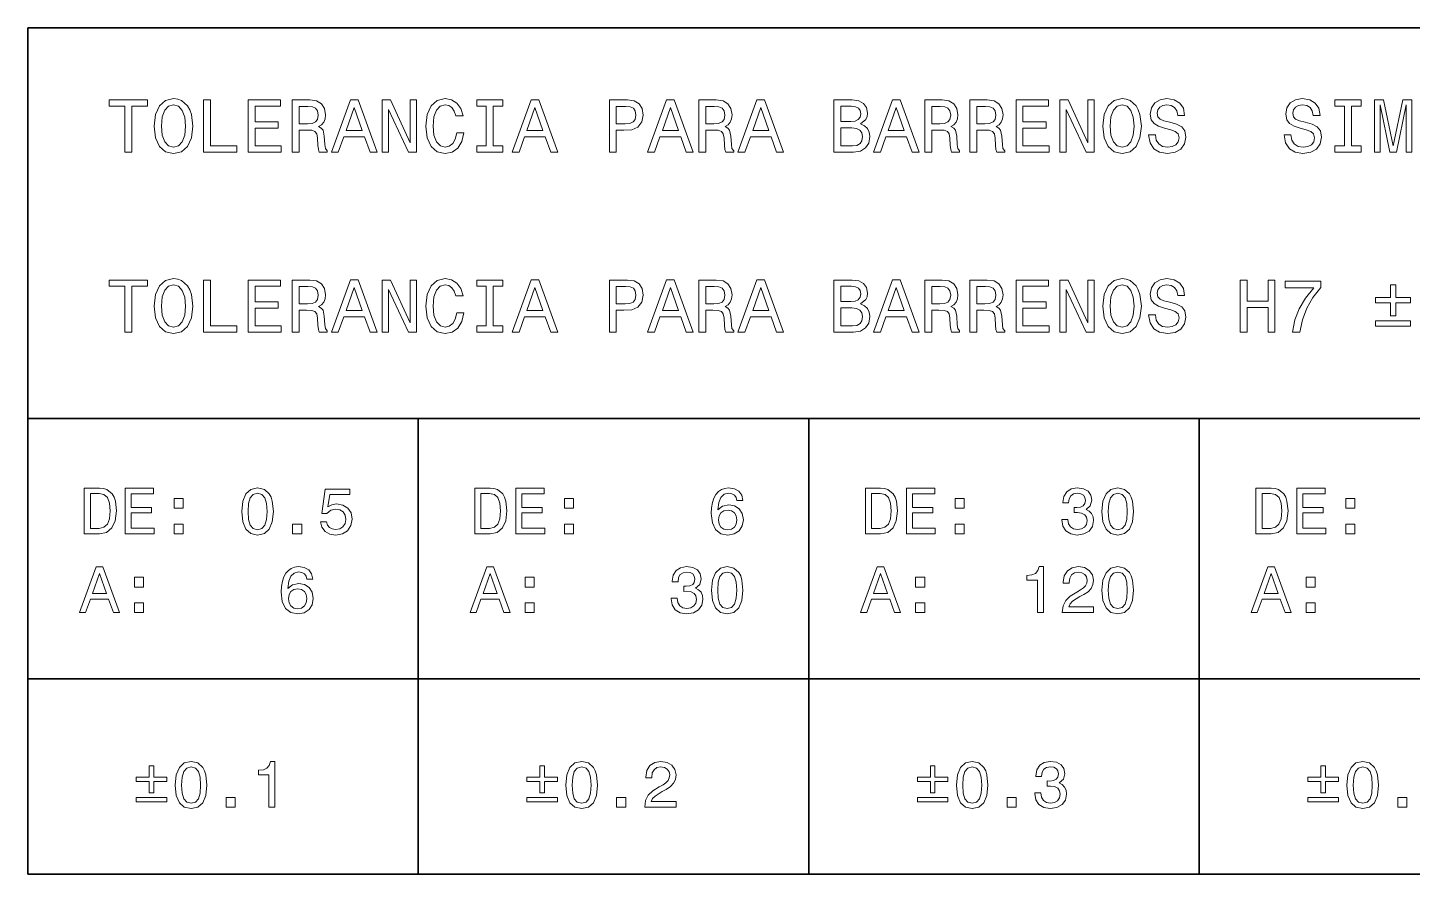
# Model space of a CAD drawing. Extents: x 14 to 2196, y -1968 to 1826.
# Drawn here: x 1915.1 to 2021.5, y -118.4 to -53.4 of the extents above; entities that cross this region are included whole.
import ezdxf

# ---------------------------------------------------------------- set-up
doc = ezdxf.new("R2010")
doc.units = 0

msp = doc.modelspace()

# ---------------------------------------------------------------- linework, layer by layer
at = {"color": 7, "lineweight": 35}
for p, q in [((2135.11792, -53.398254), (1915.11792, -53.398254)), ((1915.11792, -53.398254), (1915.11792, -118.398254)), ((1915.11792, -83.398254), (2135.11792, -83.398254)), ((1945.11792, -83.398254), (1945.11792, -118.398254)), ((1975.11792, -83.398254), (1975.11792, -118.398254)), ((2005.11792, -83.398254), (2005.11792, -118.398254)), ((1915.11792, -103.398254), (2135.11792, -103.398254)), ((1915.11792, -118.398254), (2135.11792, -118.398254))]:
    msp.add_line(p, q, dxfattribs=at)
at = {"color": 7, "lineweight": 13}
for points in [[(1922.587646, -62.948685), (1923.11792, -62.948685), (1923.11792, -59.432835), (1924.328247, -59.432835), (1924.328247, -58.948685), (1921.371582, -58.948685), (1921.371582, -59.432835), (1922.587646, -59.432835)], [(1924.841309, -60.948685), (1924.945068, -61.84782), (1925.244751, -62.510643), (1925.711548, -62.919865), (1926.32251, -63.058193), (1926.927734, -62.919865), (1927.400391, -62.510643), (1927.694336, -61.84782), (1927.803833, -60.948685), (1927.694336, -60.055313), (1927.567505, -59.6922), (1927.400391, -59.39249), (1926.927734, -58.983269), (1926.639526, -58.87952), (1926.32251, -58.839176), (1925.705811, -58.983269), (1925.239014, -59.386726), (1924.945068, -60.049549)], [(1925.394531, -60.948685), (1925.458008, -60.251278), (1925.648193, -59.738312), (1925.942139, -59.427071), (1926.32251, -59.317562), (1926.697144, -59.427071), (1926.991089, -59.744072), (1927.181274, -60.257042), (1927.250488, -60.948685), (1927.181274, -61.646091), (1926.991089, -62.159058), (1926.697144, -62.470299), (1926.32251, -62.574043), (1925.942139, -62.470299), (1925.648193, -62.159058), (1925.458008, -61.651855)], [(1928.622192, -62.948685), (1931.192871, -62.948685), (1931.192871, -62.464535), (1929.152466, -62.464535), (1929.152466, -58.948685), (1928.622192, -58.948685)], [(1932.051636, -62.948685), (1934.587646, -62.948685), (1934.587646, -62.464535), (1932.581909, -62.464535), (1932.581909, -61.110069), (1934.368652, -61.110069), (1934.368652, -60.631683), (1932.581909, -60.631683), (1932.581909, -59.432835), (1934.541504, -59.432835), (1934.541504, -58.948685), (1932.051636, -58.948685)], [(1935.446411, -62.948685), (1935.982422, -62.948685), (1935.982422, -61.259926), (1936.530029, -61.259926), (1936.933472, -61.277214), (1937.187134, -61.357906), (1937.325439, -61.548107), (1937.383057, -61.888165), (1937.411865, -62.406898), (1937.446411, -62.746956), (1937.515625, -62.948685), (1938.12085, -62.948685), (1938.12085, -62.839176), (1937.988281, -62.677792), (1937.942139, -62.378078), (1937.901733, -61.732548), (1937.803833, -61.254162), (1937.671265, -61.104305), (1937.463745, -60.994793), (1937.694336, -60.8507), (1937.855713, -60.648972), (1937.959473, -60.39537), (1937.994019, -60.089897), (1937.91333, -59.605743), (1937.682739, -59.242634), (1937.302368, -59.023613), (1936.783569, -58.948685), (1935.446411, -58.948685)], [(1936.633789, -59.438599), (1936.985352, -59.473179), (1937.233154, -59.582691), (1937.388794, -59.78442), (1937.440674, -60.101421), (1937.383057, -60.435715), (1937.227417, -60.637444), (1936.96228, -60.741192), (1936.599243, -60.770012), (1935.982422, -60.770012), (1935.982422, -59.438599)], [(1938.449341, -62.948685), (1938.979614, -62.948685), (1939.400391, -61.772892), (1940.996826, -61.772892), (1941.417603, -62.948685), (1941.959473, -62.948685), (1940.495483, -58.942921), (1939.907593, -58.942921)], [(1939.584839, -61.282978), (1940.201538, -59.519291), (1940.818237, -61.282978)], [(1942.357056, -62.948685), (1942.835449, -62.948685), (1942.835449, -59.669147), (1944.368652, -62.948685), (1944.985352, -62.948685), (1944.985352, -58.948685), (1944.501221, -58.948685), (1944.501221, -62.228222), (1942.985352, -58.948685), (1942.357056, -58.948685)], [(1948.074707, -61.461655), (1947.959473, -61.945805), (1947.769165, -62.291626), (1947.504028, -62.504879), (1947.192871, -62.574043), (1946.818237, -62.470299), (1946.524292, -62.159058), (1946.328247, -61.651855), (1946.264893, -60.948685), (1946.328247, -60.251278), (1946.518555, -59.738312), (1946.8125, -59.427071), (1947.192871, -59.317562), (1947.469482, -59.375198), (1947.705811, -59.536583), (1947.890259, -59.795948), (1948.01709, -60.153297), (1948.564575, -60.153297), (1948.391724, -59.605743), (1948.092041, -59.190758), (1947.682739, -58.931393), (1947.192871, -58.839176), (1946.581909, -58.983269), (1946.11499, -59.386726), (1945.815308, -60.049549), (1945.711548, -60.948685), (1945.815308, -61.84782), (1946.11499, -62.510643), (1946.581909, -62.919865), (1947.192871, -63.058193), (1947.728882, -62.948685), (1948.161133, -62.643208), (1948.466675, -62.141769), (1948.628052, -61.461655)], [(1950.345581, -62.464535), (1949.607788, -62.464535), (1949.607788, -62.948685), (1951.613647, -62.948685), (1951.613647, -62.464535), (1950.875854, -62.464535), (1950.875854, -59.432835), (1951.613647, -59.432835), (1951.613647, -58.948685), (1949.607788, -58.948685), (1949.607788, -59.432835), (1950.345581, -59.432835)], [(1952.328247, -62.948685), (1952.858521, -62.948685), (1953.279297, -61.772892), (1954.875854, -61.772892), (1955.296631, -62.948685), (1955.838379, -62.948685), (1954.37439, -58.942921), (1953.786499, -58.942921)], [(1953.463745, -61.282978), (1954.080444, -59.519291), (1954.697144, -61.282978)], [(1959.803833, -62.948685), (1960.334106, -62.948685), (1960.334106, -61.259926), (1960.921997, -61.259926), (1961.515625, -61.231106), (1961.988281, -61.029377), (1962.293701, -60.637444), (1962.397461, -60.101421), (1962.316772, -59.605743), (1962.086182, -59.242634), (1961.705811, -59.023613), (1961.187134, -58.948685), (1959.803833, -58.948685)], [(1961.042969, -59.438599), (1961.388794, -59.473179), (1961.642456, -59.582691), (1961.792236, -59.78442), (1961.844116, -60.101421), (1961.786499, -60.435715), (1961.630859, -60.637444), (1961.365723, -60.741192), (1961.002686, -60.770012), (1960.334106, -60.770012), (1960.334106, -59.438599)], [(1962.737549, -62.948685), (1963.267822, -62.948685), (1963.688477, -61.772892), (1965.285034, -61.772892), (1965.705811, -62.948685), (1966.247559, -62.948685), (1964.783569, -58.942921), (1964.195679, -58.942921)], [(1963.872925, -61.282978), (1964.489624, -59.519291), (1965.106445, -61.282978)], [(1966.674072, -62.948685), (1967.210083, -62.948685), (1967.210083, -61.259926), (1967.75769, -61.259926), (1968.161133, -61.277214), (1968.414795, -61.357906), (1968.553101, -61.548107), (1968.610718, -61.888165), (1968.639526, -62.406898), (1968.674072, -62.746956), (1968.743286, -62.948685), (1969.348511, -62.948685), (1969.348511, -62.839176), (1969.215942, -62.677792), (1969.1698, -62.378078), (1969.129395, -61.732548), (1969.031494, -61.254162), (1968.898926, -61.104305), (1968.691406, -60.994793), (1968.921997, -60.8507), (1969.083374, -60.648972), (1969.187134, -60.39537), (1969.22168, -60.089897), (1969.140991, -59.605743), (1968.9104, -59.242634), (1968.530029, -59.023613), (1968.01123, -58.948685), (1966.674072, -58.948685)], [(1967.86145, -59.438599), (1968.213013, -59.473179), (1968.460815, -59.582691), (1968.616455, -59.78442), (1968.668335, -60.101421), (1968.610718, -60.435715), (1968.455078, -60.637444), (1968.189941, -60.741192), (1967.826904, -60.770012), (1967.210083, -60.770012), (1967.210083, -59.438599)], [(1969.677002, -62.948685), (1970.207275, -62.948685), (1970.628052, -61.772892), (1972.224609, -61.772892), (1972.645264, -62.948685), (1973.187134, -62.948685), (1971.723145, -58.942921), (1971.135254, -58.942921)], [(1970.8125, -61.282978), (1971.429199, -59.519291), (1972.045898, -61.282978)], [(1979.089111, -60.7873), (1979.492554, -60.453007), (1979.596313, -60.228222), (1979.630859, -59.951569), (1979.555908, -59.519291), (1979.331177, -59.20805), (1978.968018, -59.017849), (1978.460815, -58.948685), (1977.037231, -58.948685), (1977.037231, -62.948685), (1978.541504, -62.948685), (1979.077637, -62.867992), (1979.47522, -62.631683), (1979.723145, -62.257042), (1979.80957, -61.749836), (1979.75769, -61.409779), (1979.619385, -61.127357), (1979.394531, -60.919865)], [(1978.351318, -60.608627), (1977.567505, -60.608627), (1977.567505, -59.427071), (1978.397461, -59.427071), (1978.70874, -59.461655), (1978.927734, -59.565399), (1979.060303, -59.744072), (1979.106445, -60.009205), (1979.054565, -60.274334), (1978.916138, -60.458771), (1978.679932, -60.574043)], [(1980.086182, -62.948685), (1980.616455, -62.948685), (1981.037231, -61.772892), (1982.633789, -61.772892), (1983.054565, -62.948685), (1983.596313, -62.948685), (1982.132324, -58.942921), (1981.544434, -58.942921)], [(1981.22168, -61.282978), (1981.838379, -59.519291), (1982.455078, -61.282978)], [(1984.022827, -62.948685), (1984.558838, -62.948685), (1984.558838, -61.259926), (1985.106445, -61.259926), (1985.509888, -61.277214), (1985.763428, -61.357906), (1985.901733, -61.548107), (1985.959473, -61.888165), (1985.988281, -62.406898), (1986.022827, -62.746956), (1986.092041, -62.948685), (1986.697144, -62.948685), (1986.697144, -62.839176), (1986.564575, -62.677792), (1986.518555, -62.378078), (1986.478149, -61.732548), (1986.380127, -61.254162), (1986.247559, -61.104305), (1986.040161, -60.994793), (1986.27063, -60.8507), (1986.432007, -60.648972), (1986.535767, -60.39537), (1986.570312, -60.089897), (1986.489746, -59.605743), (1986.259155, -59.242634), (1985.878784, -59.023613), (1985.359985, -58.948685), (1984.022827, -58.948685)], [(1985.210205, -59.438599), (1985.561768, -59.473179), (1985.80957, -59.582691), (1985.96521, -59.78442), (1986.01709, -60.101421), (1985.959473, -60.435715), (1985.803833, -60.637444), (1985.538696, -60.741192), (1985.175537, -60.770012), (1984.558838, -60.770012), (1984.558838, -59.438599)], [(1987.492554, -62.948685), (1988.028564, -62.948685), (1988.028564, -61.259926), (1988.576172, -61.259926), (1988.979614, -61.277214), (1989.233154, -61.357906), (1989.371582, -61.548107), (1989.429199, -61.888165), (1989.458008, -62.406898), (1989.492554, -62.746956), (1989.561768, -62.948685), (1990.16687, -62.948685), (1990.16687, -62.839176), (1990.034302, -62.677792), (1989.988281, -62.378078), (1989.947876, -61.732548), (1989.849854, -61.254162), (1989.717407, -61.104305), (1989.509888, -60.994793), (1989.740356, -60.8507), (1989.901733, -60.648972), (1990.005493, -60.39537), (1990.040161, -60.089897), (1989.959473, -59.605743), (1989.728882, -59.242634), (1989.348511, -59.023613), (1988.829712, -58.948685), (1987.492554, -58.948685)], [(1988.679932, -59.438599), (1989.031494, -59.473179), (1989.279297, -59.582691), (1989.434937, -59.78442), (1989.486816, -60.101421), (1989.429199, -60.435715), (1989.27356, -60.637444), (1989.008423, -60.741192), (1988.645264, -60.770012), (1988.028564, -60.770012), (1988.028564, -59.438599)], [(1991.037231, -62.948685), (1993.573242, -62.948685), (1993.573242, -62.464535), (1991.567505, -62.464535), (1991.567505, -61.110069), (1993.354248, -61.110069), (1993.354248, -60.631683), (1991.567505, -60.631683), (1991.567505, -59.432835), (1993.5271, -59.432835), (1993.5271, -58.948685), (1991.037231, -58.948685)], [(1994.403198, -62.948685), (1994.881592, -62.948685), (1994.881592, -59.669147), (1996.414795, -62.948685), (1997.031494, -62.948685), (1997.031494, -58.948685), (1996.547363, -58.948685), (1996.547363, -62.228222), (1995.031494, -58.948685), (1994.403198, -58.948685)], [(1997.705811, -60.948685), (1997.80957, -61.84782), (1998.109253, -62.510643), (1998.576172, -62.919865), (1999.187134, -63.058193), (1999.792236, -62.919865), (2000.264893, -62.510643), (2000.558838, -61.84782), (2000.668335, -60.948685), (2000.558838, -60.055313), (2000.432007, -59.6922), (2000.264893, -59.39249), (1999.792236, -58.983269), (1999.50415, -58.87952), (1999.187134, -58.839176), (1998.570435, -58.983269), (1998.103516, -59.386726), (1997.80957, -60.049549)], [(1998.259155, -60.948685), (1998.32251, -60.251278), (1998.512695, -59.738312), (1998.806641, -59.427071), (1999.187134, -59.317562), (1999.561768, -59.427071), (1999.855713, -59.744072), (2000.045898, -60.257042), (2000.11499, -60.948685), (2000.045898, -61.646091), (1999.855713, -62.159058), (1999.561768, -62.470299), (1999.187134, -62.574043), (1998.806641, -62.470299), (1998.512695, -62.159058), (1998.32251, -61.651855)], [(2001.746216, -61.628799), (2001.22168, -61.628799), (2001.336914, -62.23975), (2001.625122, -62.68932), (2002.06897, -62.960213), (2002.668335, -63.058193), (2003.261963, -62.965977), (2003.705811, -62.712372), (2003.988281, -62.314678), (2004.092041, -61.790184), (2004.005493, -61.317562), (2003.763428, -61.012085), (2003.371582, -60.810356), (2002.847046, -60.6605), (2002.397461, -60.550991), (2002.103516, -60.424191), (2001.936401, -60.23975), (2001.884521, -59.951569), (2001.936401, -59.6922), (2002.086182, -59.496235), (2002.316772, -59.36367), (2002.633789, -59.317562), (2002.956543, -59.375198), (2003.210205, -59.530819), (2003.377319, -59.790184), (2003.458008, -60.141769), (2003.982422, -60.141769), (2003.982422, -60.130241), (2003.890259, -59.588455), (2003.619385, -59.184998), (2003.192871, -58.931393), (2002.616455, -58.84494), (2002.097778, -58.931393), (2001.694336, -59.17347), (2001.434937, -59.548107), (2001.342773, -60.032257), (2001.417603, -60.464535), (2001.636719, -60.758484), (2001.982422, -60.954449), (2002.455078, -61.104305), (2002.921997, -61.23687), (2003.27356, -61.36367), (2003.486816, -61.548107), (2003.561768, -61.84782), (2003.492554, -62.153297), (2003.313843, -62.383842), (2003.042969, -62.527935), (2002.691406, -62.574043), (2002.299438, -62.510643), (2001.999756, -62.326206), (2001.80957, -62.026493)], [(2012.155396, -61.628799), (2011.630859, -61.628799), (2011.746216, -62.23975), (2012.034424, -62.68932), (2012.478149, -62.960213), (2013.077637, -63.058193), (2013.671265, -62.965977), (2014.11499, -62.712372), (2014.397461, -62.314678), (2014.501221, -61.790184), (2014.414795, -61.317562), (2014.172729, -61.012085), (2013.780762, -60.810356), (2013.256226, -60.6605), (2012.806641, -60.550991), (2012.512695, -60.424191), (2012.345581, -60.23975), (2012.293701, -59.951569), (2012.345581, -59.6922), (2012.495483, -59.496235), (2012.725952, -59.36367), (2013.042969, -59.317562), (2013.365723, -59.375198), (2013.619385, -59.530819), (2013.786499, -59.790184), (2013.867188, -60.141769), (2014.391724, -60.141769), (2014.391724, -60.130241), (2014.299438, -59.588455), (2014.028564, -59.184998), (2013.602051, -58.931393), (2013.025757, -58.84494), (2012.506958, -58.931393), (2012.103516, -59.17347), (2011.844116, -59.548107), (2011.751953, -60.032257), (2011.826904, -60.464535), (2012.045898, -60.758484), (2012.391724, -60.954449), (2012.86438, -61.104305), (2013.331177, -61.23687), (2013.682739, -61.36367), (2013.895996, -61.548107), (2013.970947, -61.84782), (2013.901855, -62.153297), (2013.723145, -62.383842), (2013.452271, -62.527935), (2013.100586, -62.574043), (2012.70874, -62.510643), (2012.409058, -62.326206), (2012.21875, -62.026493)], [(2016.27063, -62.464535), (2015.532959, -62.464535), (2015.532959, -62.948685), (2017.538696, -62.948685), (2017.538696, -62.464535), (2016.800903, -62.464535), (2016.800903, -59.432835), (2017.538696, -59.432835), (2017.538696, -58.948685), (2015.532959, -58.948685), (2015.532959, -59.432835), (2016.27063, -59.432835)], [(2018.564575, -62.948685), (2019.008423, -62.948685), (2019.008423, -59.317562), (2019.75769, -62.948685), (2020.253418, -62.948685), (2020.996948, -59.317562), (2020.996948, -62.948685), (2021.446411, -62.948685), (2021.446411, -58.948685), (2020.743286, -58.948685), (2020.005493, -62.476063), (2019.27356, -58.948685), (2018.564575, -58.948685)], [(1978.478149, -62.470299), (1977.567505, -62.470299), (1977.567505, -61.092777), (1978.42627, -61.092777), (1978.789429, -61.133121), (1979.048706, -61.254162), (1979.204346, -61.461655), (1979.256226, -61.761364), (1979.204346, -62.078369), (1979.060303, -62.297386), (1978.818237, -62.429955)], [(1922.587646, -76.770012), (1923.11792, -76.770012), (1923.11792, -73.254166), (1924.328247, -73.254166), (1924.328247, -72.770012), (1921.371582, -72.770012), (1921.371582, -73.254166), (1922.587646, -73.254166)], [(1924.841309, -74.770012), (1924.945068, -75.669144), (1925.244751, -76.33197), (1925.711548, -76.741196), (1926.32251, -76.879524), (1926.927734, -76.741196), (1927.400391, -76.33197), (1927.694336, -75.669144), (1927.803833, -74.770012), (1927.694336, -73.87664), (1927.567505, -73.513527), (1927.400391, -73.213814), (1926.927734, -72.804596), (1926.639526, -72.700851), (1926.32251, -72.6605), (1925.705811, -72.804596), (1925.239014, -73.208054), (1924.945068, -73.87088)], [(1925.394531, -74.770012), (1925.458008, -74.072609), (1925.648193, -73.559639), (1925.942139, -73.248398), (1926.32251, -73.138885), (1926.697144, -73.248398), (1926.991089, -73.565399), (1927.181274, -74.078369), (1927.250488, -74.770012), (1927.181274, -75.467415), (1926.991089, -75.980385), (1926.697144, -76.291626), (1926.32251, -76.39537), (1925.942139, -76.291626), (1925.648193, -75.980385), (1925.458008, -75.473183)], [(1928.622192, -76.770012), (1931.192871, -76.770012), (1931.192871, -76.285866), (1929.152466, -76.285866), (1929.152466, -72.770012), (1928.622192, -72.770012)], [(1932.051636, -76.770012), (1934.587646, -76.770012), (1934.587646, -76.285866), (1932.581909, -76.285866), (1932.581909, -74.931396), (1934.368652, -74.931396), (1934.368652, -74.453011), (1932.581909, -74.453011), (1932.581909, -73.254166), (1934.541504, -73.254166), (1934.541504, -72.770012), (1932.051636, -72.770012)], [(1935.446411, -76.770012), (1935.982422, -76.770012), (1935.982422, -75.081253), (1936.530029, -75.081253), (1936.933472, -75.098541), (1937.187134, -75.179237), (1937.325439, -75.369438), (1937.383057, -75.709496), (1937.411865, -76.228226), (1937.446411, -76.568283), (1937.515625, -76.770012), (1938.12085, -76.770012), (1938.12085, -76.6605), (1937.988281, -76.499115), (1937.942139, -76.199409), (1937.901733, -75.553871), (1937.803833, -75.075485), (1937.671265, -74.925629), (1937.463745, -74.816124), (1937.694336, -74.672028), (1937.855713, -74.470299), (1937.959473, -74.216698), (1937.994019, -73.911224), (1937.91333, -73.427071), (1937.682739, -73.063957), (1937.302368, -72.84494), (1936.783569, -72.770012), (1935.446411, -72.770012)], [(1936.633789, -73.259926), (1936.985352, -73.29451), (1937.233154, -73.404015), (1937.388794, -73.605743), (1937.440674, -73.922752), (1937.383057, -74.257042), (1937.227417, -74.458771), (1936.96228, -74.562515), (1936.599243, -74.591339), (1935.982422, -74.591339), (1935.982422, -73.259926)], [(1938.449341, -76.770012), (1938.979614, -76.770012), (1939.400391, -75.594223), (1940.996826, -75.594223), (1941.417603, -76.770012), (1941.959473, -76.770012), (1940.495483, -72.764252), (1939.907593, -72.764252)], [(1939.584839, -75.104309), (1940.201538, -73.340614), (1940.818237, -75.104309)], [(1942.357056, -76.770012), (1942.835449, -76.770012), (1942.835449, -73.490471), (1944.368652, -76.770012), (1944.985352, -76.770012), (1944.985352, -72.770012), (1944.501221, -72.770012), (1944.501221, -76.049553), (1942.985352, -72.770012), (1942.357056, -72.770012)], [(1948.074707, -75.282982), (1947.959473, -75.767128), (1947.769165, -76.112953), (1947.504028, -76.32621), (1947.192871, -76.39537), (1946.818237, -76.291626), (1946.524292, -75.980385), (1946.328247, -75.473183), (1946.264893, -74.770012), (1946.328247, -74.072609), (1946.518555, -73.559639), (1946.8125, -73.248398), (1947.192871, -73.138885), (1947.469482, -73.196526), (1947.705811, -73.35791), (1947.890259, -73.617271), (1948.01709, -73.974625), (1948.564575, -73.974625), (1948.391724, -73.427071), (1948.092041, -73.012085), (1947.682739, -72.752724), (1947.192871, -72.6605), (1946.581909, -72.804596), (1946.11499, -73.208054), (1945.815308, -73.87088), (1945.711548, -74.770012), (1945.815308, -75.669144), (1946.11499, -76.33197), (1946.581909, -76.741196), (1947.192871, -76.879524), (1947.728882, -76.770012), (1948.161133, -76.464539), (1948.466675, -75.963097), (1948.628052, -75.282982)], [(1950.345581, -76.285866), (1949.607788, -76.285866), (1949.607788, -76.770012), (1951.613647, -76.770012), (1951.613647, -76.285866), (1950.875854, -76.285866), (1950.875854, -73.254166), (1951.613647, -73.254166), (1951.613647, -72.770012), (1949.607788, -72.770012), (1949.607788, -73.254166), (1950.345581, -73.254166)], [(1952.328247, -76.770012), (1952.858521, -76.770012), (1953.279297, -75.594223), (1954.875854, -75.594223), (1955.296631, -76.770012), (1955.838379, -76.770012), (1954.37439, -72.764252), (1953.786499, -72.764252)], [(1953.463745, -75.104309), (1954.080444, -73.340614), (1954.697144, -75.104309)], [(1959.803833, -76.770012), (1960.334106, -76.770012), (1960.334106, -75.081253), (1960.921997, -75.081253), (1961.515625, -75.052429), (1961.988281, -74.8507), (1962.293701, -74.458771), (1962.397461, -73.922752), (1962.316772, -73.427071), (1962.086182, -73.063957), (1961.705811, -72.84494), (1961.187134, -72.770012), (1959.803833, -72.770012)], [(1961.042969, -73.259926), (1961.388794, -73.29451), (1961.642456, -73.404015), (1961.792236, -73.605743), (1961.844116, -73.922752), (1961.786499, -74.257042), (1961.630859, -74.458771), (1961.365723, -74.562515), (1961.002686, -74.591339), (1960.334106, -74.591339), (1960.334106, -73.259926)], [(1962.737549, -76.770012), (1963.267822, -76.770012), (1963.688477, -75.594223), (1965.285034, -75.594223), (1965.705811, -76.770012), (1966.247559, -76.770012), (1964.783569, -72.764252), (1964.195679, -72.764252)], [(1963.872925, -75.104309), (1964.489624, -73.340614), (1965.106445, -75.104309)], [(1966.674072, -76.770012), (1967.210083, -76.770012), (1967.210083, -75.081253), (1967.75769, -75.081253), (1968.161133, -75.098541), (1968.414795, -75.179237), (1968.553101, -75.369438), (1968.610718, -75.709496), (1968.639526, -76.228226), (1968.674072, -76.568283), (1968.743286, -76.770012), (1969.348511, -76.770012), (1969.348511, -76.6605), (1969.215942, -76.499115), (1969.1698, -76.199409), (1969.129395, -75.553871), (1969.031494, -75.075485), (1968.898926, -74.925629), (1968.691406, -74.816124), (1968.921997, -74.672028), (1969.083374, -74.470299), (1969.187134, -74.216698), (1969.22168, -73.911224), (1969.140991, -73.427071), (1968.9104, -73.063957), (1968.530029, -72.84494), (1968.01123, -72.770012), (1966.674072, -72.770012)], [(1967.86145, -73.259926), (1968.213013, -73.29451), (1968.460815, -73.404015), (1968.616455, -73.605743), (1968.668335, -73.922752), (1968.610718, -74.257042), (1968.455078, -74.458771), (1968.189941, -74.562515), (1967.826904, -74.591339), (1967.210083, -74.591339), (1967.210083, -73.259926)], [(1969.677002, -76.770012), (1970.207275, -76.770012), (1970.628052, -75.594223), (1972.224609, -75.594223), (1972.645264, -76.770012), (1973.187134, -76.770012), (1971.723145, -72.764252), (1971.135254, -72.764252)], [(1970.8125, -75.104309), (1971.429199, -73.340614), (1972.045898, -75.104309)], [(1979.089111, -74.608627), (1979.492554, -74.274338), (1979.596313, -74.049553), (1979.630859, -73.772896), (1979.555908, -73.340614), (1979.331177, -73.029381), (1978.968018, -72.839172), (1978.460815, -72.770012), (1977.037231, -72.770012), (1977.037231, -76.770012), (1978.541504, -76.770012), (1979.077637, -76.689323), (1979.47522, -76.453011), (1979.723145, -76.078369), (1979.80957, -75.571167), (1979.75769, -75.23111), (1979.619385, -74.948685), (1979.394531, -74.741196)], [(1978.351318, -74.429955), (1977.567505, -74.429955), (1977.567505, -73.248398), (1978.397461, -73.248398), (1978.70874, -73.282982), (1978.927734, -73.386726), (1979.060303, -73.565399), (1979.106445, -73.830528), (1979.054565, -74.095657), (1978.916138, -74.280098), (1978.679932, -74.39537)], [(1980.086182, -76.770012), (1980.616455, -76.770012), (1981.037231, -75.594223), (1982.633789, -75.594223), (1983.054565, -76.770012), (1983.596313, -76.770012), (1982.132324, -72.764252), (1981.544434, -72.764252)], [(1981.22168, -75.104309), (1981.838379, -73.340614), (1982.455078, -75.104309)], [(1984.022827, -76.770012), (1984.558838, -76.770012), (1984.558838, -75.081253), (1985.106445, -75.081253), (1985.509888, -75.098541), (1985.763428, -75.179237), (1985.901733, -75.369438), (1985.959473, -75.709496), (1985.988281, -76.228226), (1986.022827, -76.568283), (1986.092041, -76.770012), (1986.697144, -76.770012), (1986.697144, -76.6605), (1986.564575, -76.499115), (1986.518555, -76.199409), (1986.478149, -75.553871), (1986.380127, -75.075485), (1986.247559, -74.925629), (1986.040161, -74.816124), (1986.27063, -74.672028), (1986.432007, -74.470299), (1986.535767, -74.216698), (1986.570312, -73.911224), (1986.489746, -73.427071), (1986.259155, -73.063957), (1985.878784, -72.84494), (1985.359985, -72.770012), (1984.022827, -72.770012)], [(1985.210205, -73.259926), (1985.561768, -73.29451), (1985.80957, -73.404015), (1985.96521, -73.605743), (1986.01709, -73.922752), (1985.959473, -74.257042), (1985.803833, -74.458771), (1985.538696, -74.562515), (1985.175537, -74.591339), (1984.558838, -74.591339), (1984.558838, -73.259926)], [(1987.492554, -76.770012), (1988.028564, -76.770012), (1988.028564, -75.081253), (1988.576172, -75.081253), (1988.979614, -75.098541), (1989.233154, -75.179237), (1989.371582, -75.369438), (1989.429199, -75.709496), (1989.458008, -76.228226), (1989.492554, -76.568283), (1989.561768, -76.770012), (1990.16687, -76.770012), (1990.16687, -76.6605), (1990.034302, -76.499115), (1989.988281, -76.199409), (1989.947876, -75.553871), (1989.849854, -75.075485), (1989.717407, -74.925629), (1989.509888, -74.816124), (1989.740356, -74.672028), (1989.901733, -74.470299), (1990.005493, -74.216698), (1990.040161, -73.911224), (1989.959473, -73.427071), (1989.728882, -73.063957), (1989.348511, -72.84494), (1988.829712, -72.770012), (1987.492554, -72.770012)], [(1988.679932, -73.259926), (1989.031494, -73.29451), (1989.279297, -73.404015), (1989.434937, -73.605743), (1989.486816, -73.922752), (1989.429199, -74.257042), (1989.27356, -74.458771), (1989.008423, -74.562515), (1988.645264, -74.591339), (1988.028564, -74.591339), (1988.028564, -73.259926)], [(1991.037231, -76.770012), (1993.573242, -76.770012), (1993.573242, -76.285866), (1991.567505, -76.285866), (1991.567505, -74.931396), (1993.354248, -74.931396), (1993.354248, -74.453011), (1991.567505, -74.453011), (1991.567505, -73.254166), (1993.5271, -73.254166), (1993.5271, -72.770012), (1991.037231, -72.770012)], [(1994.403198, -76.770012), (1994.881592, -76.770012), (1994.881592, -73.490471), (1996.414795, -76.770012), (1997.031494, -76.770012), (1997.031494, -72.770012), (1996.547363, -72.770012), (1996.547363, -76.049553), (1995.031494, -72.770012), (1994.403198, -72.770012)], [(1997.705811, -74.770012), (1997.80957, -75.669144), (1998.109253, -76.33197), (1998.576172, -76.741196), (1999.187134, -76.879524), (1999.792236, -76.741196), (2000.264893, -76.33197), (2000.558838, -75.669144), (2000.668335, -74.770012), (2000.558838, -73.87664), (2000.432007, -73.513527), (2000.264893, -73.213814), (1999.792236, -72.804596), (1999.50415, -72.700851), (1999.187134, -72.6605), (1998.570435, -72.804596), (1998.103516, -73.208054), (1997.80957, -73.87088)], [(1998.259155, -74.770012), (1998.32251, -74.072609), (1998.512695, -73.559639), (1998.806641, -73.248398), (1999.187134, -73.138885), (1999.561768, -73.248398), (1999.855713, -73.565399), (2000.045898, -74.078369), (2000.11499, -74.770012), (2000.045898, -75.467415), (1999.855713, -75.980385), (1999.561768, -76.291626), (1999.187134, -76.39537), (1998.806641, -76.291626), (1998.512695, -75.980385), (1998.32251, -75.473183)], [(2001.746216, -75.450127), (2001.22168, -75.450127), (2001.336914, -76.061081), (2001.625122, -76.510643), (2002.06897, -76.78154), (2002.668335, -76.879524), (2003.261963, -76.7873), (2003.705811, -76.533699), (2003.988281, -76.136009), (2004.092041, -75.611511), (2004.005493, -75.138885), (2003.763428, -74.833412), (2003.371582, -74.631683), (2002.847046, -74.481827), (2002.397461, -74.372314), (2002.103516, -74.245514), (2001.936401, -74.061081), (2001.884521, -73.772896), (2001.936401, -73.513527), (2002.086182, -73.317566), (2002.316772, -73.184998), (2002.633789, -73.138885), (2002.956543, -73.196526), (2003.210205, -73.352142), (2003.377319, -73.611511), (2003.458008, -73.963097), (2003.982422, -73.963097), (2003.982422, -73.951569), (2003.890259, -73.409782), (2003.619385, -73.006325), (2003.192871, -72.752724), (2002.616455, -72.666267), (2002.097778, -72.752724), (2001.694336, -72.994797), (2001.434937, -73.369438), (2001.342773, -73.853584), (2001.417603, -74.285866), (2001.636719, -74.579811), (2001.982422, -74.775772), (2002.455078, -74.925629), (2002.921997, -75.058197), (2003.27356, -75.184998), (2003.486816, -75.369438), (2003.561768, -75.669144), (2003.492554, -75.974625), (2003.313843, -76.20517), (2003.042969, -76.349266), (2002.691406, -76.39537), (2002.299438, -76.33197), (2001.999756, -76.147537), (2001.80957, -75.847824)], [(2008.259155, -76.770012), (2008.795166, -76.770012), (2008.795166, -74.891052), (2010.397461, -74.891052), (2010.397461, -76.770012), (2010.927734, -76.770012), (2010.927734, -72.770012), (2010.397461, -72.770012), (2010.397461, -74.401138), (2008.795166, -74.401138), (2008.795166, -72.770012), (2008.259155, -72.770012)], [(2012.264893, -76.770012), (2012.847046, -76.770012), (2013.037231, -75.819), (2013.371582, -74.931396), (2013.844116, -74.107185), (2014.460938, -73.334854), (2014.460938, -72.856468), (2011.717407, -72.856468), (2011.717407, -73.380966), (2013.907593, -73.380966), (2013.27356, -74.159058), (2012.795166, -74.971741), (2012.460938, -75.836296)], [(2019.803833, -75.513527), (2020.201538, -75.513527), (2020.201538, -74.516411), (2021.342773, -74.516411), (2021.342773, -74.124481), (2020.201538, -74.124481), (2020.201538, -73.133125), (2019.803833, -73.133125), (2019.803833, -74.124481), (2018.662598, -74.124481), (2018.662598, -74.516411), (2019.803833, -74.516411)], [(1978.478149, -76.291626), (1977.567505, -76.291626), (1977.567505, -74.914101), (1978.42627, -74.914101), (1978.789429, -74.954453), (1979.048706, -75.075485), (1979.204346, -75.282982), (1979.256226, -75.582695), (1979.204346, -75.899696), (1979.060303, -76.118713), (1978.818237, -76.251282)], [(2018.662598, -75.905457), (2018.662598, -76.303154), (2021.342773, -76.303154), (2021.342773, -75.905457)], [(1920.630859, -88.754883), (1919.465942, -88.754883), (1919.465942, -92.254883), (1920.630859, -92.254883), (1921.180542, -92.143929), (1921.589111, -91.806038), (1921.841309, -91.256325), (1921.932007, -90.504883), (1921.851318, -89.738312), (1921.750488, -89.435715), (1921.609253, -89.193642), (1921.200806, -88.865837), (1920.933472, -88.785141)], [(1920.595581, -89.17347), (1920.978882, -89.249123), (1921.241089, -89.48111), (1921.397461, -89.894653), (1921.447876, -90.504883), (1921.392456, -91.09494), (1921.236084, -91.508484), (1920.96875, -91.7556), (1920.595581, -91.836296), (1919.934937, -91.836296), (1919.934937, -89.17347)], [(1922.612915, -92.254883), (1924.831909, -92.254883), (1924.831909, -91.831253), (1923.076904, -91.831253), (1923.076904, -90.646095), (1924.640259, -90.646095), (1924.640259, -90.227509), (1923.076904, -90.227509), (1923.076904, -89.178513), (1924.791504, -89.178513), (1924.791504, -88.754883), (1922.612915, -88.754883)], [(1931.564575, -90.545227), (1931.640259, -91.337013), (1931.877319, -91.901855), (1932.255493, -92.244797), (1932.780029, -92.355751), (1933.299438, -92.244797), (1933.677734, -91.901855), (1933.909668, -91.337013), (1933.990356, -90.545227), (1933.909668, -89.758484), (1933.813843, -89.445808), (1933.677734, -89.188599), (1933.299438, -88.845657), (1932.780029, -88.729668), (1932.255493, -88.845657), (1931.877319, -89.193642), (1931.640259, -89.758484)], [(1932.048706, -90.545227), (1932.089111, -89.934998), (1932.21521, -89.496239), (1932.442139, -89.239029), (1932.780029, -89.148254), (1933.112915, -89.239029), (1933.339844, -89.496239), (1933.465942, -89.934998), (1933.506226, -90.545227), (1933.465942, -91.1605), (1933.339844, -91.599266), (1933.112915, -91.856468), (1932.780029, -91.9422), (1932.442139, -91.856468), (1932.21521, -91.599266), (1932.089111, -91.1605)], [(1937.601318, -91.342056), (1937.71228, -91.7556), (1937.959473, -92.078369), (1938.32251, -92.280098), (1938.786499, -92.355751), (1939.295898, -92.264969), (1939.694336, -92.017853), (1939.946411, -91.624481), (1940.042236, -91.120155), (1939.956543, -90.651138), (1939.714478, -90.282982), (1939.336182, -90.045952), (1938.847046, -89.960213), (1938.46875, -90.020737), (1938.17627, -90.187157), (1938.317505, -89.24408), (1939.850586, -89.24408), (1939.850586, -88.830528), (1937.979614, -88.830528), (1937.702271, -90.68644), (1938.105713, -90.68644), (1938.398193, -90.449409), (1938.771362, -90.36367), (1939.094116, -90.419151), (1939.341309, -90.580528), (1939.497559, -90.827652), (1939.553101, -91.14537), (1939.497559, -91.463097), (1939.336182, -91.710213), (1939.089111, -91.866554), (1938.771362, -91.922028), (1938.504028, -91.886726), (1938.297363, -91.770737), (1938.145996, -91.58918), (1938.070312, -91.342056)], [(1950.630859, -88.754883), (1949.465942, -88.754883), (1949.465942, -92.254883), (1950.630859, -92.254883), (1951.180542, -92.143929), (1951.589111, -91.806038), (1951.841309, -91.256325), (1951.932007, -90.504883), (1951.851318, -89.738312), (1951.750488, -89.435715), (1951.609253, -89.193642), (1951.200806, -88.865837), (1950.933472, -88.785141)], [(1950.595581, -89.17347), (1950.978882, -89.249123), (1951.241089, -89.48111), (1951.397461, -89.894653), (1951.447876, -90.504883), (1951.392456, -91.09494), (1951.236084, -91.508484), (1950.96875, -91.7556), (1950.595581, -91.836296), (1949.934937, -91.836296), (1949.934937, -89.17347)], [(1952.612915, -92.254883), (1954.831909, -92.254883), (1954.831909, -91.831253), (1953.076904, -91.831253), (1953.076904, -90.646095), (1954.640259, -90.646095), (1954.640259, -90.227509), (1953.076904, -90.227509), (1953.076904, -89.178513), (1954.791504, -89.178513), (1954.791504, -88.754883), (1952.612915, -88.754883)], [(1970.0625, -89.697968), (1969.966675, -89.289467), (1969.744751, -88.98687), (1969.401733, -88.795227), (1968.958008, -88.729668), (1968.6604, -88.764969), (1968.403198, -88.860794), (1968.17627, -89.017128), (1967.984619, -89.239029), (1967.833374, -89.516411), (1967.722412, -89.854309), (1967.651733, -90.252724), (1967.631592, -90.701569), (1967.71228, -91.417709), (1967.959473, -91.937157), (1968.357788, -92.24984), (1968.902466, -92.355751), (1969.391724, -92.264969), (1969.764893, -92.027939), (1970.006958, -91.654739), (1970.092651, -91.180672), (1970.006958, -90.701569), (1969.775024, -90.333412), (1969.41687, -90.101425), (1968.973145, -90.020737), (1968.494019, -90.121597), (1968.135986, -90.409058), (1968.211548, -89.854309), (1968.372925, -89.455894), (1968.620117, -89.218857), (1968.963013, -89.138168), (1969.21521, -89.178513), (1969.40686, -89.284424), (1969.532959, -89.460938), (1969.598511, -89.697968)], [(1980.630859, -88.754883), (1979.465942, -88.754883), (1979.465942, -92.254883), (1980.630859, -92.254883), (1981.180542, -92.143929), (1981.589111, -91.806038), (1981.841309, -91.256325), (1981.932007, -90.504883), (1981.851318, -89.738312), (1981.750488, -89.435715), (1981.609253, -89.193642), (1981.200806, -88.865837), (1980.933472, -88.785141)], [(1980.595581, -89.17347), (1980.978882, -89.249123), (1981.241089, -89.48111), (1981.397461, -89.894653), (1981.447876, -90.504883), (1981.392456, -91.09494), (1981.236084, -91.508484), (1980.96875, -91.7556), (1980.595581, -91.836296), (1979.934937, -91.836296), (1979.934937, -89.17347)], [(1982.612915, -92.254883), (1984.831909, -92.254883), (1984.831909, -91.831253), (1983.076904, -91.831253), (1983.076904, -90.646095), (1984.640259, -90.646095), (1984.640259, -90.227509), (1983.076904, -90.227509), (1983.076904, -89.178513), (1984.791504, -89.178513), (1984.791504, -88.754883), (1982.612915, -88.754883)], [(1994.545166, -91.155457), (1994.545166, -91.190765), (1994.625854, -91.674911), (1994.862915, -92.038025), (1995.236084, -92.270012), (1995.730347, -92.355751), (1996.254761, -92.270012), (1996.648193, -92.048111), (1996.900391, -91.695084), (1996.991089, -91.241196), (1996.950806, -90.943642), (1996.839844, -90.701569), (1996.658325, -90.514969), (1996.416138, -90.378799), (1996.744019, -90.106468), (1996.859985, -89.672752), (1996.784302, -89.279381), (1996.567505, -88.981827), (1996.214478, -88.795227), (1995.730347, -88.729668), (1995.276367, -88.810356), (1994.928467, -89.032257), (1994.701538, -89.385284), (1994.625854, -89.854309), (1994.625854, -89.88961), (1995.074707, -89.88961), (1995.11499, -89.566841), (1995.246216, -89.334854), (1995.458008, -89.193642), (1995.755493, -89.143211), (1996.017822, -89.183556), (1996.209473, -89.289467), (1996.325439, -89.460938), (1996.37085, -89.692924), (1996.325439, -89.940041), (1996.204346, -90.106468), (1995.992554, -90.207329), (1995.705078, -90.237595), (1995.508423, -90.232552), (1995.508423, -90.630966), (1995.755493, -90.62088), (1996.073242, -90.666267), (1996.310303, -90.7873), (1996.451538, -90.983986), (1996.501953, -91.241196), (1996.446411, -91.533699), (1996.300171, -91.750557), (1996.068237, -91.886726), (1995.76062, -91.932114), (1995.442871, -91.881683), (1995.210815, -91.730385), (1995.064575, -91.488312), (1995.009155, -91.155457)], [(1997.636597, -90.545227), (1997.71228, -91.337013), (1997.949341, -91.901855), (1998.327515, -92.244797), (1998.852051, -92.355751), (1999.371582, -92.244797), (1999.749756, -91.901855), (1999.981812, -91.337013), (2000.0625, -90.545227), (1999.981812, -89.758484), (1999.885986, -89.445808), (1999.749756, -89.188599), (1999.371582, -88.845657), (1998.852051, -88.729668), (1998.327515, -88.845657), (1997.949341, -89.193642), (1997.71228, -89.758484)], [(1998.12085, -90.545227), (1998.161133, -89.934998), (1998.287231, -89.496239), (1998.51416, -89.239029), (1998.852051, -89.148254), (1999.184937, -89.239029), (1999.411865, -89.496239), (1999.537964, -89.934998), (1999.578247, -90.545227), (1999.537964, -91.1605), (1999.411865, -91.599266), (1999.184937, -91.856468), (1998.852051, -91.9422), (1998.51416, -91.856468), (1998.287231, -91.599266), (1998.161133, -91.1605)], [(2010.630859, -88.754883), (2009.465942, -88.754883), (2009.465942, -92.254883), (2010.630859, -92.254883), (2011.180542, -92.143929), (2011.589111, -91.806038), (2011.841309, -91.256325), (2011.932007, -90.504883), (2011.851318, -89.738312), (2011.750488, -89.435715), (2011.609253, -89.193642), (2011.200806, -88.865837), (2010.933472, -88.785141)], [(2010.595581, -89.17347), (2010.978882, -89.249123), (2011.241089, -89.48111), (2011.397461, -89.894653), (2011.447876, -90.504883), (2011.392456, -91.09494), (2011.236084, -91.508484), (2010.96875, -91.7556), (2010.595581, -91.836296), (2009.934937, -91.836296), (2009.934937, -89.17347)], [(2012.612915, -92.254883), (2014.831909, -92.254883), (2014.831909, -91.831253), (2013.076904, -91.831253), (2013.076904, -90.646095), (2014.640259, -90.646095), (2014.640259, -90.227509), (2013.076904, -90.227509), (2013.076904, -89.178513), (2014.791504, -89.178513), (2014.791504, -88.754883), (2012.612915, -88.754883)], [(1926.359985, -90.298111), (1927.055908, -90.298111), (1927.055908, -89.546669), (1926.359985, -89.546669)], [(1956.359985, -90.298111), (1957.055908, -90.298111), (1957.055908, -89.546669), (1956.359985, -89.546669)], [(1986.359985, -90.298111), (1987.055908, -90.298111), (1987.055908, -89.546669), (1986.359985, -89.546669)], [(2016.359985, -90.298111), (2017.055908, -90.298111), (2017.055908, -89.546669), (2016.359985, -89.546669)], [(1969.603516, -91.185715), (1969.548096, -91.503441), (1969.40686, -91.745514), (1969.179932, -91.906898), (1968.897461, -91.957329), (1968.599854, -91.906898), (1968.372925, -91.750557), (1968.226685, -91.508484), (1968.181274, -91.190765), (1968.231812, -90.878082), (1968.372925, -90.641052), (1968.60498, -90.489754), (1968.917603, -90.43428), (1969.189941, -90.489754), (1969.40686, -90.636009), (1969.548096, -90.873039)], [(1926.359985, -92.254883), (1927.055908, -92.254883), (1927.055908, -91.503441), (1926.359985, -91.503441)], [(1935.468018, -92.254883), (1936.164062, -92.254883), (1936.164062, -91.503441), (1935.468018, -91.503441)], [(1956.359985, -92.254883), (1957.055908, -92.254883), (1957.055908, -91.503441), (1956.359985, -91.503441)], [(1986.359985, -92.254883), (1987.055908, -92.254883), (1987.055908, -91.503441), (1986.359985, -91.503441)], [(2016.359985, -92.254883), (2017.055908, -92.254883), (2017.055908, -91.503441), (2016.359985, -91.503441)], [(1919.102783, -98.301712), (1919.566772, -98.301712), (1919.934937, -97.272896), (1921.331909, -97.272896), (1921.700073, -98.301712), (1922.174072, -98.301712), (1920.893188, -94.796669), (1920.378784, -94.796669)], [(1920.096313, -96.844223), (1920.635986, -95.300995), (1921.175537, -96.844223)], [(1923.323975, -96.34494), (1924.019897, -96.34494), (1924.019897, -95.593498), (1923.323975, -95.593498)], [(1937.026367, -95.744797), (1936.930542, -95.336296), (1936.70874, -95.033699), (1936.365723, -94.842056), (1935.921997, -94.776497), (1935.62439, -94.811798), (1935.367188, -94.907623), (1935.140259, -95.063957), (1934.948608, -95.285858), (1934.797363, -95.56324), (1934.686401, -95.901138), (1934.615723, -96.299553), (1934.595581, -96.748398), (1934.67627, -97.464539), (1934.92334, -97.983986), (1935.321777, -98.296669), (1935.866455, -98.40258), (1936.355713, -98.311798), (1936.728882, -98.074768), (1936.970947, -97.701569), (1937.056641, -97.227501), (1936.970947, -96.748398), (1936.739014, -96.380241), (1936.380859, -96.148254), (1935.937134, -96.067566), (1935.458008, -96.168427), (1935.099854, -96.455887), (1935.175537, -95.901138), (1935.336914, -95.502724), (1935.584106, -95.265686), (1935.927002, -95.184998), (1936.179199, -95.225342), (1936.37085, -95.331253), (1936.496826, -95.507767), (1936.5625, -95.744797)], [(1949.102783, -98.301712), (1949.566772, -98.301712), (1949.934937, -97.272896), (1951.331909, -97.272896), (1951.700073, -98.301712), (1952.174072, -98.301712), (1950.893188, -94.796669), (1950.378784, -94.796669)], [(1950.096313, -96.844223), (1950.635986, -95.300995), (1951.175537, -96.844223)], [(1953.323975, -96.34494), (1954.019897, -96.34494), (1954.019897, -95.593498), (1953.323975, -95.593498)], [(1964.545166, -97.202286), (1964.545166, -97.237595), (1964.625854, -97.721741), (1964.862915, -98.084854), (1965.236084, -98.316841), (1965.730347, -98.40258), (1966.254761, -98.316841), (1966.648193, -98.09494), (1966.900391, -97.741913), (1966.991089, -97.288025), (1966.950806, -96.990471), (1966.839844, -96.748398), (1966.658325, -96.561798), (1966.416138, -96.425629), (1966.744019, -96.153297), (1966.859985, -95.719582), (1966.784302, -95.32621), (1966.567505, -95.028656), (1966.214478, -94.842056), (1965.730347, -94.776497), (1965.276367, -94.857185), (1964.928467, -95.079086), (1964.701538, -95.432114), (1964.625854, -95.901138), (1964.625854, -95.93644), (1965.074707, -95.93644), (1965.11499, -95.61367), (1965.246216, -95.381683), (1965.458008, -95.240471), (1965.755493, -95.190041), (1966.017822, -95.230385), (1966.209473, -95.336296), (1966.325439, -95.507767), (1966.37085, -95.739754), (1966.325439, -95.98687), (1966.204346, -96.153297), (1965.992554, -96.254158), (1965.705078, -96.284424), (1965.508423, -96.279381), (1965.508423, -96.677795), (1965.755493, -96.667709), (1966.073242, -96.713097), (1966.310303, -96.834129), (1966.451538, -97.030815), (1966.501953, -97.288025), (1966.446411, -97.580528), (1966.300171, -97.797386), (1966.068237, -97.933556), (1965.76062, -97.978943), (1965.442871, -97.928513), (1965.210815, -97.777214), (1965.064575, -97.535141), (1965.009155, -97.202286)], [(1967.636597, -96.592056), (1967.71228, -97.383842), (1967.949341, -97.948685), (1968.327515, -98.291626), (1968.852051, -98.40258), (1969.371582, -98.291626), (1969.749756, -97.948685), (1969.981812, -97.383842), (1970.0625, -96.592056), (1969.981812, -95.805313), (1969.885986, -95.492638), (1969.749756, -95.235428), (1969.371582, -94.892487), (1968.852051, -94.776497), (1968.327515, -94.892487), (1967.949341, -95.240471), (1967.71228, -95.805313)], [(1968.12085, -96.592056), (1968.161133, -95.981827), (1968.287231, -95.543068), (1968.51416, -95.285858), (1968.852051, -95.195084), (1969.184937, -95.285858), (1969.411865, -95.543068), (1969.537964, -95.981827), (1969.578247, -96.592056), (1969.537964, -97.207329), (1969.411865, -97.646095), (1969.184937, -97.903297), (1968.852051, -97.989029), (1968.51416, -97.903297), (1968.287231, -97.646095), (1968.161133, -97.207329)], [(1979.102783, -98.301712), (1979.566772, -98.301712), (1979.934937, -97.272896), (1981.331909, -97.272896), (1981.700073, -98.301712), (1982.174072, -98.301712), (1980.893188, -94.796669), (1980.378784, -94.796669)], [(1980.096313, -96.844223), (1980.635986, -95.300995), (1981.175537, -96.844223)], [(1983.323975, -96.34494), (1984.019897, -96.34494), (1984.019897, -95.593498), (1983.323975, -95.593498)], [(1992.689209, -98.301712), (1993.148193, -98.301712), (1993.148193, -94.776497), (1992.805298, -94.776497), (1992.714478, -95.084129), (1992.532959, -95.290909), (1992.255493, -95.411942), (1991.872192, -95.452286), (1991.872192, -95.810356), (1992.689209, -95.810356)], [(1994.585449, -98.301712), (1996.991089, -98.301712), (1996.991089, -97.867996), (1995.089844, -97.867996), (1995.195679, -97.630966), (1995.377319, -97.43428), (1995.937134, -97.07621), (1996.234619, -96.924911), (1996.567505, -96.708054), (1996.804565, -96.455887), (1996.940674, -96.15834), (1996.991089, -95.820442), (1996.905396, -95.396812), (1996.668335, -95.063957), (1996.305298, -94.852142), (1995.836182, -94.776497), (1995.352051, -94.862228), (1994.983887, -95.099266), (1994.746826, -95.477501), (1994.666138, -95.976784), (1994.666138, -96.047386), (1995.125122, -96.047386), (1995.125122, -96.007042), (1995.170532, -95.664101), (1995.306641, -95.411942), (1995.52356, -95.250557), (1995.811035, -95.195084), (1996.103516, -95.245514), (1996.320312, -95.371597), (1996.461548, -95.568283), (1996.511963, -95.815399), (1996.476685, -96.047386), (1996.380859, -96.244072), (1996.219482, -96.415543), (1995.997559, -96.566841), (1995.700073, -96.728226), (1995.205811, -97.040909), (1994.857788, -97.373756), (1994.651123, -97.777214), (1994.585449, -98.286583)], [(1997.636597, -96.592056), (1997.71228, -97.383842), (1997.949341, -97.948685), (1998.327515, -98.291626), (1998.852051, -98.40258), (1999.371582, -98.291626), (1999.749756, -97.948685), (1999.981812, -97.383842), (2000.0625, -96.592056), (1999.981812, -95.805313), (1999.885986, -95.492638), (1999.749756, -95.235428), (1999.371582, -94.892487), (1998.852051, -94.776497), (1998.327515, -94.892487), (1997.949341, -95.240471), (1997.71228, -95.805313)], [(1998.12085, -96.592056), (1998.161133, -95.981827), (1998.287231, -95.543068), (1998.51416, -95.285858), (1998.852051, -95.195084), (1999.184937, -95.285858), (1999.411865, -95.543068), (1999.537964, -95.981827), (1999.578247, -96.592056), (1999.537964, -97.207329), (1999.411865, -97.646095), (1999.184937, -97.903297), (1998.852051, -97.989029), (1998.51416, -97.903297), (1998.287231, -97.646095), (1998.161133, -97.207329)], [(2009.102783, -98.301712), (2009.566772, -98.301712), (2009.934937, -97.272896), (2011.331909, -97.272896), (2011.700073, -98.301712), (2012.174072, -98.301712), (2010.893188, -94.796669), (2010.378784, -94.796669)], [(2010.096313, -96.844223), (2010.635986, -95.300995), (2011.175537, -96.844223)], [(2013.323975, -96.34494), (2014.019897, -96.34494), (2014.019897, -95.593498), (2013.323975, -95.593498)], [(1936.567505, -97.232544), (1936.511963, -97.55027), (1936.37085, -97.792343), (1936.143799, -97.953728), (1935.86145, -98.004158), (1935.563843, -97.953728), (1935.336914, -97.797386), (1935.190674, -97.555313), (1935.145264, -97.237595), (1935.195679, -96.924911), (1935.336914, -96.687881), (1935.56897, -96.536583), (1935.881592, -96.48111), (1936.153931, -96.536583), (1936.37085, -96.682838), (1936.511963, -96.919868)], [(1923.323975, -98.301712), (1924.019897, -98.301712), (1924.019897, -97.55027), (1923.323975, -97.55027)], [(1953.323975, -98.301712), (1954.019897, -98.301712), (1954.019897, -97.55027), (1953.323975, -97.55027)], [(1983.323975, -98.301712), (1984.019897, -98.301712), (1984.019897, -97.55027), (1983.323975, -97.55027)], [(2013.323975, -98.301712), (2014.019897, -98.301712), (2014.019897, -97.55027), (2013.323975, -97.55027)], [(1924.459473, -112.155457), (1924.807373, -112.155457), (1924.807373, -111.282982), (1925.805908, -111.282982), (1925.805908, -110.940041), (1924.807373, -110.940041), (1924.807373, -110.072609), (1924.459473, -110.072609), (1924.459473, -110.940041), (1923.460815, -110.940041), (1923.460815, -111.282982), (1924.459473, -111.282982)], [(1926.456543, -111.545227), (1926.532227, -112.337013), (1926.769165, -112.901855), (1927.147461, -113.244797), (1927.671997, -113.355751), (1928.191406, -113.244797), (1928.569702, -112.901855), (1928.801636, -112.337013), (1928.882324, -111.545227), (1928.801636, -110.758484), (1928.705811, -110.445808), (1928.569702, -110.188599), (1928.191406, -109.845657), (1927.671997, -109.729668), (1927.147461, -109.845657), (1926.769165, -110.193642), (1926.532227, -110.758484)], [(1926.940674, -111.545227), (1926.981079, -110.934998), (1927.107056, -110.496239), (1927.334106, -110.239029), (1927.671997, -110.148254), (1928.004761, -110.239029), (1928.231812, -110.496239), (1928.357788, -110.934998), (1928.398193, -111.545227), (1928.357788, -112.1605), (1928.231812, -112.599266), (1928.004761, -112.856468), (1927.671997, -112.9422), (1927.334106, -112.856468), (1927.107056, -112.599266), (1926.981079, -112.1605)], [(1933.653198, -113.254883), (1934.112183, -113.254883), (1934.112183, -109.729668), (1933.769165, -109.729668), (1933.678467, -110.0373), (1933.496826, -110.24408), (1933.219482, -110.365112), (1932.836182, -110.405457), (1932.836182, -110.763527), (1933.653198, -110.763527)], [(1954.459473, -112.155457), (1954.807373, -112.155457), (1954.807373, -111.282982), (1955.805908, -111.282982), (1955.805908, -110.940041), (1954.807373, -110.940041), (1954.807373, -110.072609), (1954.459473, -110.072609), (1954.459473, -110.940041), (1953.460815, -110.940041), (1953.460815, -111.282982), (1954.459473, -111.282982)], [(1956.456543, -111.545227), (1956.532227, -112.337013), (1956.769165, -112.901855), (1957.147461, -113.244797), (1957.671997, -113.355751), (1958.191406, -113.244797), (1958.569702, -112.901855), (1958.801636, -112.337013), (1958.882324, -111.545227), (1958.801636, -110.758484), (1958.705811, -110.445808), (1958.569702, -110.188599), (1958.191406, -109.845657), (1957.671997, -109.729668), (1957.147461, -109.845657), (1956.769165, -110.193642), (1956.532227, -110.758484)], [(1956.940674, -111.545227), (1956.981079, -110.934998), (1957.107056, -110.496239), (1957.334106, -110.239029), (1957.671997, -110.148254), (1958.004761, -110.239029), (1958.231812, -110.496239), (1958.357788, -110.934998), (1958.398193, -111.545227), (1958.357788, -112.1605), (1958.231812, -112.599266), (1958.004761, -112.856468), (1957.671997, -112.9422), (1957.334106, -112.856468), (1957.107056, -112.599266), (1956.981079, -112.1605)], [(1962.513428, -113.254883), (1964.919067, -113.254883), (1964.919067, -112.821167), (1963.017822, -112.821167), (1963.123657, -112.584137), (1963.305298, -112.387451), (1963.86499, -112.029381), (1964.162598, -111.878082), (1964.495483, -111.661224), (1964.732422, -111.409058), (1964.868652, -111.111511), (1964.919067, -110.773613), (1964.833374, -110.349983), (1964.596313, -110.017128), (1964.233154, -109.805313), (1963.76416, -109.729668), (1963.280029, -109.815399), (1962.911865, -110.052437), (1962.674805, -110.430672), (1962.594116, -110.929955), (1962.594116, -111.000557), (1963.053101, -111.000557), (1963.053101, -110.960213), (1963.098511, -110.617271), (1963.234619, -110.365112), (1963.451538, -110.203728), (1963.739014, -110.148254), (1964.031494, -110.198685), (1964.248291, -110.324768), (1964.389526, -110.521454), (1964.439941, -110.76857), (1964.404663, -111.000557), (1964.308838, -111.197243), (1964.147461, -111.368713), (1963.925537, -111.520012), (1963.628052, -111.681396), (1963.133789, -111.99408), (1962.785767, -112.326927), (1962.578979, -112.730385), (1962.513428, -113.239754)], [(1984.459473, -112.155457), (1984.807373, -112.155457), (1984.807373, -111.282982), (1985.805908, -111.282982), (1985.805908, -110.940041), (1984.807373, -110.940041), (1984.807373, -110.072609), (1984.459473, -110.072609), (1984.459473, -110.940041), (1983.460815, -110.940041), (1983.460815, -111.282982), (1984.459473, -111.282982)], [(1986.456543, -111.545227), (1986.532227, -112.337013), (1986.769165, -112.901855), (1987.147461, -113.244797), (1987.671997, -113.355751), (1988.191406, -113.244797), (1988.569702, -112.901855), (1988.801636, -112.337013), (1988.882324, -111.545227), (1988.801636, -110.758484), (1988.705811, -110.445808), (1988.569702, -110.188599), (1988.191406, -109.845657), (1987.671997, -109.729668), (1987.147461, -109.845657), (1986.769165, -110.193642), (1986.532227, -110.758484)], [(1986.940674, -111.545227), (1986.981079, -110.934998), (1987.107056, -110.496239), (1987.334106, -110.239029), (1987.671997, -110.148254), (1988.004761, -110.239029), (1988.231812, -110.496239), (1988.357788, -110.934998), (1988.398193, -111.545227), (1988.357788, -112.1605), (1988.231812, -112.599266), (1988.004761, -112.856468), (1987.671997, -112.9422), (1987.334106, -112.856468), (1987.107056, -112.599266), (1986.981079, -112.1605)], [(1992.473145, -112.155457), (1992.473145, -112.190765), (1992.553833, -112.674911), (1992.790771, -113.038025), (1993.164062, -113.270012), (1993.658325, -113.355751), (1994.182739, -113.270012), (1994.576172, -113.048111), (1994.828247, -112.695084), (1994.919067, -112.241196), (1994.878784, -111.943642), (1994.767822, -111.701569), (1994.586182, -111.514969), (1994.344116, -111.378799), (1994.671997, -111.106468), (1994.787964, -110.672752), (1994.71228, -110.279381), (1994.495483, -109.981827), (1994.142456, -109.795227), (1993.658325, -109.729668), (1993.204346, -109.810356), (1992.856445, -110.032257), (1992.629395, -110.385284), (1992.553833, -110.854309), (1992.553833, -110.88961), (1993.002686, -110.88961), (1993.042969, -110.566841), (1993.174072, -110.334854), (1993.385986, -110.193642), (1993.683472, -110.143211), (1993.945679, -110.183556), (1994.137329, -110.289467), (1994.253418, -110.460938), (1994.298706, -110.692924), (1994.253418, -110.940041), (1994.132324, -111.106468), (1993.920532, -111.207329), (1993.633057, -111.237595), (1993.436401, -111.232552), (1993.436401, -111.630966), (1993.683472, -111.62088), (1994.001221, -111.666267), (1994.238281, -111.7873), (1994.379395, -111.983986), (1994.429932, -112.241196), (1994.37439, -112.533699), (1994.228149, -112.750557), (1993.996216, -112.886726), (1993.688477, -112.932114), (1993.37085, -112.881683), (1993.138794, -112.730385), (1992.992554, -112.488312), (1992.937134, -112.155457)], [(2014.459473, -112.155457), (2014.807373, -112.155457), (2014.807373, -111.282982), (2015.805908, -111.282982), (2015.805908, -110.940041), (2014.807373, -110.940041), (2014.807373, -110.072609), (2014.459473, -110.072609), (2014.459473, -110.940041), (2013.460815, -110.940041), (2013.460815, -111.282982), (2014.459473, -111.282982)], [(2016.456543, -111.545227), (2016.532227, -112.337013), (2016.769165, -112.901855), (2017.147461, -113.244797), (2017.671997, -113.355751), (2018.191406, -113.244797), (2018.569702, -112.901855), (2018.801636, -112.337013), (2018.882324, -111.545227), (2018.801636, -110.758484), (2018.705811, -110.445808), (2018.569702, -110.188599), (2018.191406, -109.845657), (2017.671997, -109.729668), (2017.147461, -109.845657), (2016.769165, -110.193642), (2016.532227, -110.758484)], [(2016.940674, -111.545227), (2016.981079, -110.934998), (2017.107056, -110.496239), (2017.334106, -110.239029), (2017.671997, -110.148254), (2018.004761, -110.239029), (2018.231812, -110.496239), (2018.357788, -110.934998), (2018.398193, -111.545227), (2018.357788, -112.1605), (2018.231812, -112.599266), (2018.004761, -112.856468), (2017.671997, -112.9422), (2017.334106, -112.856468), (2017.107056, -112.599266), (2016.981079, -112.1605)], [(1923.460815, -112.498398), (1923.460815, -112.846382), (1925.805908, -112.846382), (1925.805908, -112.498398)], [(1930.359985, -113.254883), (1931.055908, -113.254883), (1931.055908, -112.503441), (1930.359985, -112.503441)], [(1953.460815, -112.498398), (1953.460815, -112.846382), (1955.805908, -112.846382), (1955.805908, -112.498398)], [(1960.359985, -113.254883), (1961.055908, -113.254883), (1961.055908, -112.503441), (1960.359985, -112.503441)], [(1983.460815, -112.498398), (1983.460815, -112.846382), (1985.805908, -112.846382), (1985.805908, -112.498398)], [(1990.359985, -113.254883), (1991.055908, -113.254883), (1991.055908, -112.503441), (1990.359985, -112.503441)], [(2013.460815, -112.498398), (2013.460815, -112.846382), (2015.805908, -112.846382), (2015.805908, -112.498398)], [(2020.359985, -113.254883), (2021.055908, -113.254883), (2021.055908, -112.503441), (2020.359985, -112.503441)]]:
    msp.add_lwpolyline(points, close=True, dxfattribs=at)

doc.saveas('drawing.dxf')
